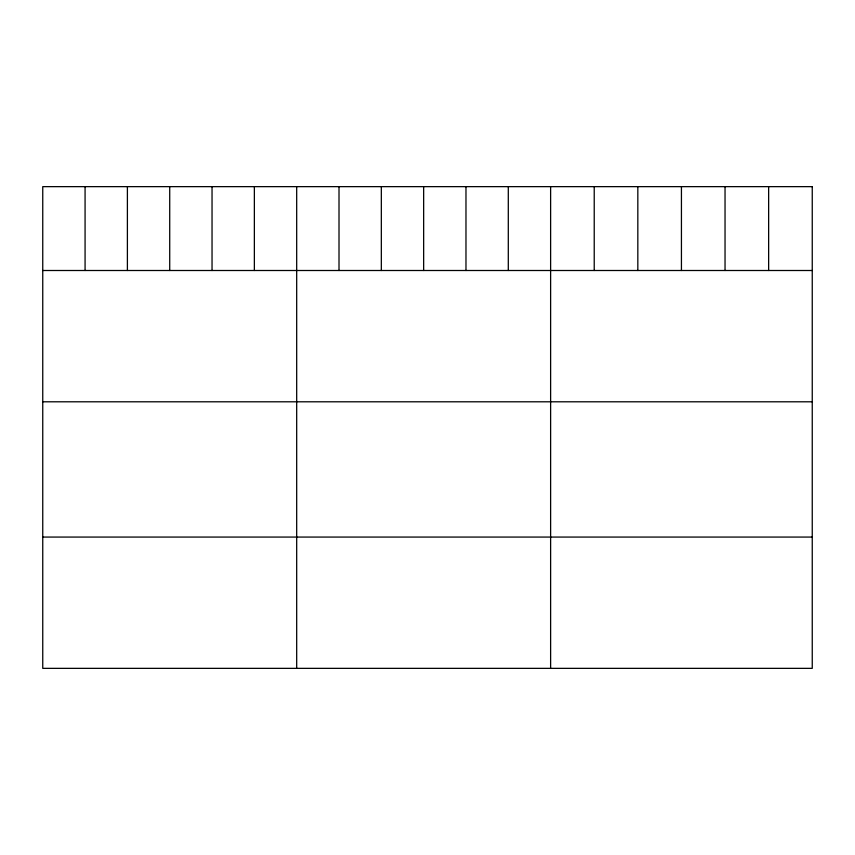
<?xml version="1.0" encoding="UTF-8"?>
<svg xmlns="http://www.w3.org/2000/svg" width="855" height="855" viewBox="0 0 855 855"><rect width="100%" height="100%" fill="white"/><g stroke="black" fill="none" stroke-linecap="round" stroke-linejoin="round"><path stroke-width="1.28" d="M42.75 270.501L812.25 270.501M42.75 401.797L812.25 401.797M42.75 537.068L812.25 537.068M768.645 186.647L768.645 270.501M725.04 186.647L725.04 270.501M681.435 186.647L681.435 270.501M637.83 186.647L637.83 270.501M594.225 186.647L594.225 270.501M550.62 186.647L550.62 668.354M508.298 186.647L508.298 270.501M465.975 186.647L465.975 270.501M423.653 186.647L423.653 270.501M381.33 186.647L381.33 270.501M339.007 186.647L339.007 270.501M296.685 186.647L296.685 668.354M254.363 186.647L254.363 270.501M212.04 186.647L212.04 270.501M169.718 186.647L169.718 270.501M127.395 186.647L127.395 270.501M85.073 186.647L85.073 270.501M812.25 186.647L42.75 186.647L42.75 668.354L812.25 668.354L812.25 186.647"/></g></svg>
